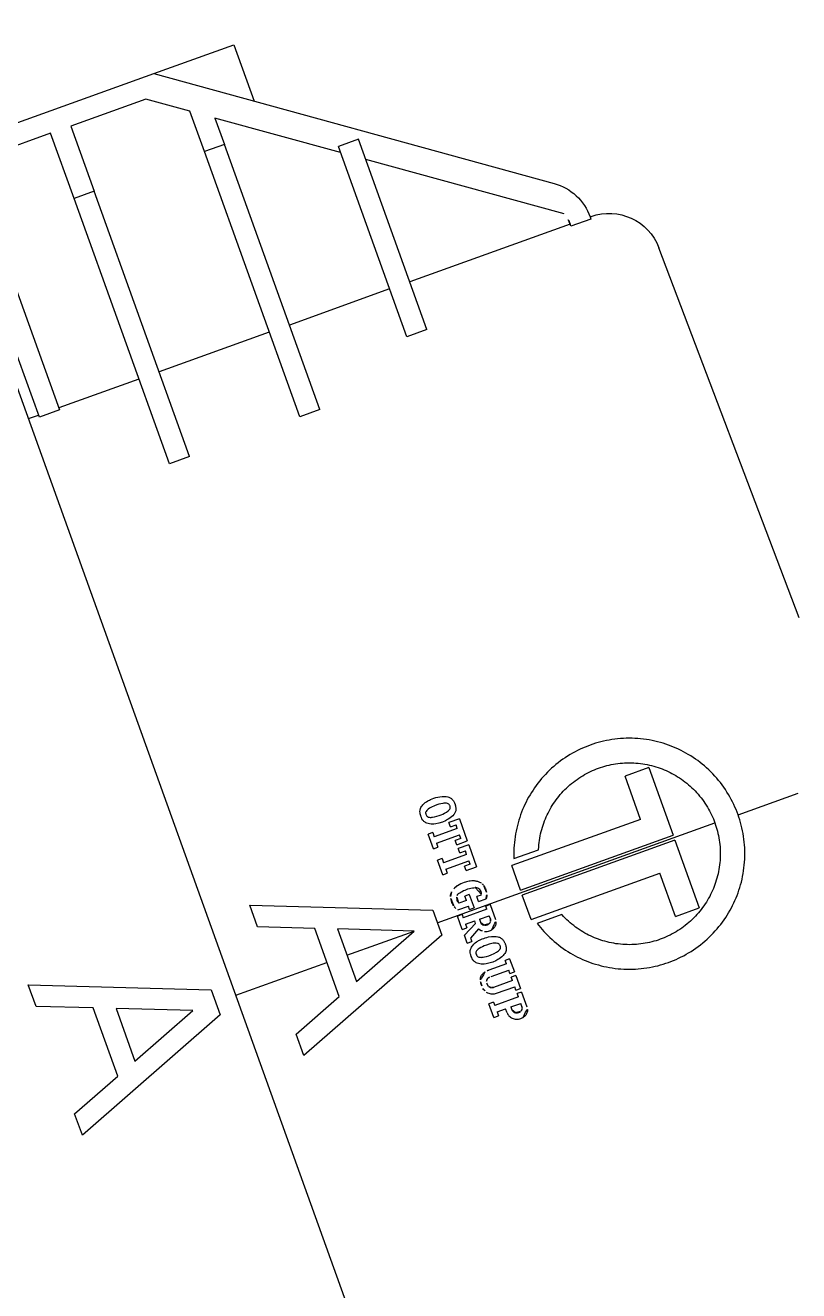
# Model space of a CAD drawing. Header units: millimetres. Extents: x 646993 to 648849, y 9708034 to 9709424.
# Drawn here: x 648237.7908 to 648237.8634, y 9709070.465 to 9709070.5837 of the extents above; entities that cross this region are included whole.
import ezdxf

# ---------------------------------------------------------------- set-up
doc = ezdxf.new("R2010")
doc.units = ezdxf.units.MM
doc.header["$LTSCALE"] = 5
doc.header["$XCLIPFRAME"] = 2
doc.set_wipeout_variables(frame=1)
doc.layers.add('MD_Visible', color=7, linetype='Continuous', lineweight=25)
picture_1 = doc.add_image_def('image1.jpg', size_in_pixel=(1920, 925))
picture_2 = doc.add_image_def('image2.ecw', size_in_pixel=(12715, 11262))

# ---------------------------------------------------------------- blocks, each defined once
blk = doc.blocks.new('RB')
at = {"layer": 'MD_Visible'}
for p, q in [((0.04205235721929057, 0.9992340266257145), (0.004912737967856629, 0.99858575216021)), ((0, 0.9935000000000684), (0, 0.9935865136844484)), ((0, 0.9935000000000684), (0.0002178038130296045, 0.9935000000000684)), ((0.0002178038130296045, 0.9935000000000684), (0.0002178038130296045, 0.9915000000000589)), ((0.05750000000000455, 0.9875857521602427), (0.05750000000000455, 0.9935865136844484)), ((-0.02650000000005548, 0.9595000000000766), (-0.004090319460715364, 0.991375636748586)), ((-0.00109141891755371, 0.9912944238666626), (-0.0121954478643147, 0.9755000000000393)), ((0.0002178038130296045, 0.9915000000000589), (0, 0.9915000000000589)), ((8.696309805600322e-06, 0.9915000000000589), (8.696309805600322e-06, 0.9755000000000393)), ((0.05750000000000455, 0.9575857521602131), (0.05750000000000455, 0.9852795445981712)), ((0.05049877547617143, 0.9812051034834042), (0.05724840947618759, 0.9812051034834042)), ((0.05049877547628512, 0.9812051034834042), (0.05049877547628512, 0.9788299189139877)), ((0.05724785586892267, 0.965981096975014), (0.0572484094760739, 0.9812051034834042)), ((0.05775159052382151, 0.9812051034834042), (0.06450122452372398, 0.9812051034834042)), ((0.05775159052382151, 0.9812051034834042), (0.05775214413097274, 0.965981096975014)), ((0.06450122452372398, 0.9788299189139877), (0.06450122452372398, 0.9812051034834042)), ((0.05481782099718657, 0.9788299189139877), (0.05049877547617143, 0.9788299189139877)), ((0.05481782099707289, 0.9788299189139877), (0.05481782099707289, 0.965981096975014)), ((0.06450122452372398, 0.9788299189139877), (0.06018217900282252, 0.9788299189139877)), ((0.06018217900282252, 0.965981096975014), (0.06018217900282252, 0.9788299189139877)), ((-0.01421271658296064, 0.9755000000000393), (-0.01421271658296064, 0.9735000000000298)), ((0.004780506272027196, 0.9755000000000393), (-0.01421271658296064, 0.9755000000000393)), ((0.004780506272027196, 0.9755000000000393), (0.004780506272027196, 0.9735000000000298)), ((-0.01360151737856086, 0.9735000000000298), (-0.02063186494967795, 0.9635000000000389)), ((0.004780506272027196, 0.9735000000000298), (-0.01421271658296064, 0.9735000000000298)), ((8.696309805600322e-06, 0.9735000000000298), (8.696309805600322e-06, 0.9635000000000389)), ((0.05426230875605143, 0.9664005145043859), (0.05426230875605143, 0.9688499473231502)), ((0.06073769124395767, 0.9688499473231502), (0.06073769124395767, 0.9664005145043859)), ((-0.02650000000005548, 0.967500000000058), (-0.02087572194318454, 0.967500000000058)), ((-0.02650000000005548, 0.9595000000000766), (-0.02650000000005548, 0.967500000000058)), ((0.05724785586892267, 0.965981096975014), (0.05481782099718657, 0.965981096975014)), ((0.06018217900282252, 0.965981096975014), (0.05775214413097274, 0.965981096975014)), ((-0.02063186494967795, 0.9635000000000389), (-0.0180000000000291, 0.9635000000000389)), ((0.008446457824106801, 0.9635000000000389), (-0.0180000000000291, 0.9635000000000389)), ((-0.0180000000000291, 0.9635000000000389), (-0.0180000000000291, 0.9615000000000293)), ((0.008446457824106801, 0.9635000000000389), (0.008446457824106801, 0.9615000000000293)), ((0.04902580687507907, 0.9628383538930905), (0.05122643789854919, 0.9628383538930905)), ((0.04902580687519276, 0.9628383538930905), (0.04902580687519276, 0.9617972438586833)), ((0.04981077199295214, 0.9623528909257573), (0.04945665329194071, 0.9623528909257573)), ((0.04945665329182702, 0.9617972438586833), (0.04945665329182702, 0.9623528909257573)), ((0.04981077199295214, 0.9623528909257573), (0.04981077199295214, 0.9600459626211943)), ((0.05079559148180124, 0.9623528909257573), (0.05044147278078981, 0.9623528909257573)), ((0.05044147278078981, 0.9600459626211943), (0.05044147278078981, 0.9623528909257573)), ((0.05079559148180124, 0.9623528909257573), (0.05079559148180124, 0.9617972438586833)), ((0.05122643789854919, 0.9617972438586833), (0.05122643789854919, 0.9628383538930905)), ((0.0516118229904805, 0.9628383538930905), (0.05381245401383694, 0.9628383538930905)), ((0.0516118229904805, 0.9628383538930905), (0.0516118229904805, 0.9617972438586833)), ((0.05239678810835358, 0.9623528909257573), (0.05204266940722846, 0.9623528909257573)), ((0.05204266940722846, 0.9617972438586833), (0.05204266940722846, 0.9623528909257573)), ((0.05239678810835358, 0.9623528909257573), (0.05239678810835358, 0.9600459626211943)), ((0.05338160759720267, 0.9623528909257573), (0.05302748889596387, 0.9623528909257573)), ((0.05302748889607756, 0.9600459626211943), (0.05302748889607756, 0.9623528909257573)), ((0.05338160759708899, 0.9623528909257573), (0.05338160759708899, 0.9617972438586833)), ((0.05381245401383694, 0.9617972438586833), (0.05381245401383694, 0.9628383538930905)), ((0.05644451308319276, 0.9623528909257573), (0.05644451308319276, 0.9619121877756527)), ((0.05694806110511763, 0.9619121877756527), (0.05694806110511763, 0.9626581145738271)), ((0.05755710555899896, 0.9628383538930905), (0.0590469498732773, 0.9628383538930905)), ((0.05755710555911264, 0.9628383538930905), (0.05755710555911264, 0.9623986523762085)), ((0.05788559749669275, 0.9623986523762085), (0.05755710555911264, 0.9623986523762085)), ((0.05788559749669275, 0.9623986523762085), (0.05788559749669275, 0.9600459626211943)), ((0.05884267441604152, 0.9623986523762085), (0.05852917363517918, 0.9623986523762085)), ((0.05852917363517918, 0.961415737078795), (0.05852917363517918, 0.9623986523762085)), ((0.06297647803864947, 0.9628383538930905), (0.0642933097359446, 0.9628383538930905)), ((0.06297647803864947, 0.9628383538930905), (0.06297647803864947, 0.9623986523762085)), ((0.0633195886221074, 0.9623986523762085), (0.06297647803864947, 0.9623986523762085)), ((0.0633195886221074, 0.9623986523762085), (0.0633195886221074, 0.9606420750772315)), ((0.0642933097359446, 0.9623986523762085), (0.0639555525445985, 0.9623986523762085)), ((0.06395555254448482, 0.9606492400470472), (0.06395555254448482, 0.9623986523762085)), ((0.0642933097359446, 0.9623986523762085), (0.0642933097359446, 0.9628383538930905)), ((0.06465797537919116, 0.9628383538930905), (0.06594685761183428, 0.9628383538930905)), ((0.06465797537919116, 0.9628383538930905), (0.06465797537919116, 0.9623986523762085)), ((0.06499509235527512, 0.9623986523762085), (0.06465797537919116, 0.9623986523762085)), ((0.06499509235527512, 0.9623986523762085), (0.06499509235527512, 0.9604991242912035)), ((0.06594685761183428, 0.9623986523762085), (0.06560697658426307, 0.9623986523762085)), ((0.06560697658414938, 0.960593915547264), (0.06560697658414938, 0.9623986523762085)), ((0.06594685761183428, 0.9623986523762085), (0.06594685761183428, 0.9628383538930905)), ((0.06629490514239933, 0.9628383538930905), (0.06778474945656399, 0.9628383538930905)), ((0.06629490514239933, 0.9628383538930905), (0.06629490514239933, 0.9623986523762085)), ((0.06662339707997944, 0.9623986523762085), (0.06629490514239933, 0.9623986523762085)), ((0.06662339707997944, 0.9623986523762085), (0.06662339707997944, 0.9600459626211943)), ((0.0675804739993282, 0.9623986523762085), (0.06726697321846586, 0.9623986523762085)), ((0.06726697321846586, 0.961415737078795), (0.06726697321846586, 0.9623986523762085)), ((-0.0220379344639241, 0.9615000000000293), (-0.02449999999998909, 0.9579979462093604)), ((-0.0180000000000291, 0.9615000000000293), (-0.0220379344639241, 0.9615000000000293)), ((0.008446457824106801, 0.9615000000000293), (-0.0180000000000291, 0.9615000000000293)), ((8.696309805600322e-06, 0.9615000000000293), (8.696309805600322e-06, 0.9505000000000621)), ((0.04945665329194071, 0.9617972438586833), (0.04902580687507907, 0.9617972438586833)), ((0.05122643789854919, 0.9617972438586833), (0.05079559148180124, 0.9617972438586833)), ((0.05204266940722846, 0.9617972438586833), (0.0516118229904805, 0.9617972438586833)), ((0.05381245401383694, 0.9617972438586833), (0.05338160759720267, 0.9617972438586833)), ((0.05600777750396446, 0.9613097819163556), (0.05736038451345848, 0.9613097819163556)), ((0.05600777750396446, 0.9613097819163556), (0.05600777750396446, 0.9608618284171087)), ((0.05645864652922228, 0.9608618284171087), (0.05600777750396446, 0.9608618284171087)), ((0.05694806110511763, 0.9619121877756527), (0.05644451308330645, 0.9619121877756527)), ((0.05645864652922228, 0.9608618284171087), (0.05645864652922228, 0.9601246249048074)), ((0.05736038451345848, 0.9608618284171087), (0.05702369673929297, 0.9608618284171087)), ((0.05702369673940666, 0.9598087185350721), (0.05702369673940666, 0.9608618284171087)), ((0.05736038451345848, 0.9608618284171087), (0.05736038451345848, 0.9613097819163556)), ((0.05852917363517918, 0.961415737078795), (0.05880831447120727, 0.961415737078795)), ((0.05878938766693409, 0.9609494617277221), (0.05852917363517918, 0.9609494617277221)), ((0.05852917363517918, 0.9600459626211943), (0.05852917363517918, 0.9609494617277221)), ((0.05946066132094074, 0.9595857521602227), (0.05878938766693409, 0.9609494617277221)), ((0.05935346853232204, 0.9610414917133596), (0.05992823752171716, 0.9600459626211943)), ((0.06726697321846586, 0.961415737078795), (0.06754611405460764, 0.961415737078795)), ((0.06765848473060032, 0.9608950202084827), (0.06726697321846586, 0.9608950202084827)), ((0.06726697321846586, 0.9600459626211943), (0.06726697321846586, 0.9608950202084827)), ((0.04939588437855491, 0.9600459626211943), (0.04981077199295214, 0.9600459626211943)), ((0.04939588437855491, 0.9600459626211943), (0.04939588437855491, 0.9595857521602227)), ((0.05044147278078981, 0.9600459626211943), (0.05085636039507335, 0.9600459626211943)), ((0.05085636039507335, 0.9595857521602227), (0.05085636039507335, 0.9600459626211943)), ((0.05198190049384266, 0.9600459626211943), (0.05239678810835358, 0.9600459626211943)), ((0.05198190049395635, 0.9600459626211943), (0.05198190049395635, 0.9595857521602227)), ((0.05302748889596387, 0.9600459626211943), (0.05344237651047479, 0.9600459626211943)), ((0.05344237651047479, 0.9595857521602227), (0.05344237651047479, 0.9600459626211943)), ((0.05755710555911264, 0.9600459626211943), (0.05788559749669275, 0.9600459626211943)), ((0.05755710555911264, 0.9600459626211943), (0.05755710555911264, 0.9595857521602227)), ((0.05852917363517918, 0.9600459626211943), (0.05888214618471466, 0.9600459626211943)), ((0.05888214618471466, 0.9595857521602227), (0.05888214618471466, 0.9600459626211943)), ((0.05992823752171716, 0.9600459626211943), (0.06023780520376931, 0.9600459626211943)), ((0.06023780520365563, 0.9595857521602227), (0.06023780520365563, 0.9600459626211943)), ((0.06629490514239933, 0.9600459626211943), (0.06662339707997944, 0.9600459626211943)), ((0.06629490514239933, 0.9600459626211943), (0.06629490514239933, 0.9595857521602227)), ((0.06726697321846586, 0.9600459626211943), (0.06767137655776878, 0.9600459626211943)), ((0.06767137655788247, 0.9595857521602227), (0.06767137655788247, 0.9600459626211943)), ((-0.02650000000005548, 0.9035000000000366), (-0.02650000000005548, 0.9595000000000766)), ((0.05085636039507335, 0.9595857521602227), (0.04939588437855491, 0.9595857521602227)), ((0.05344237651047479, 0.9595857521602227), (0.05198190049384266, 0.9595857521602227)), ((0.05888214618471466, 0.9595857521602227), (0.05755710555899896, 0.9595857521602227)), ((0.06023780520376931, 0.9595857521602227), (0.05946066132094074, 0.9595857521602227)), ((0.06767137655776878, 0.9595857521602227), (0.06629490514239933, 0.9595857521602227)), ((-0.02449999999998909, 0.9579979462093604), (-0.02449999999998909, 0.9505000000000621)), ((0.04999999999995453, 0.9415857521602504), (0.05624999999997726, 0.9575857521602131)), ((0.05624999999997726, 0.9575857521602131), (0.05874999999991815, 0.9575857521602131)), ((0.05874999999991815, 0.9575857521602131), (0.06499999999994088, 0.9415857521602504)), ((0.05750000000000455, 0.9552889894765997), (0.05488154792328714, 0.9485857521602554)), ((0.05750000000000455, 0.9485857521602554), (0.05750000000000455, 0.9552889894765997)), ((0.06011845207672195, 0.9485857521602554), (0.05750000000000455, 0.9552889894765997)), ((-0.02449999999998909, 0.9505000000000621), (-0.0180000000000291, 0.9505000000000621)), ((0.008446457824106801, 0.9505000000000621), (-0.0180000000000291, 0.9505000000000621)), ((-0.0180000000000291, 0.9505000000000621), (-0.0180000000000291, 0.9485000000000525)), ((0.008446457824106801, 0.9505000000000621), (0.008446457824106801, 0.9485000000000525)), ((-0.0180000000000291, 0.9485000000000525), (-0.02449999999998909, 0.9485000000000525)), ((-0.02449999999998909, 0.9485000000000525), (-0.02449999999998909, 0.9405000000000712)), ((0.008446457824106801, 0.9485000000000525), (-0.0180000000000291, 0.9485000000000525)), ((8.696309805600322e-06, 0.9485000000000525), (8.696309805600322e-06, 0.9405000000000712)), ((0.05488154792328714, 0.9485857521602554), (0.06011845207660826, 0.9485857521602554)), ((0.05410029792324167, 0.9465857521602459), (0.05214717292324167, 0.9415857521602504)), ((0.06089970207665374, 0.9465857521602459), (0.05410029792324167, 0.9465857521602459)), ((0.05750000000000455, 0.9375000000000284), (0.05750000000000455, 0.9465857521602459)), ((0.06285282707665374, 0.9415857521602504), (0.06089970207665374, 0.9465857521602459)), ((0.05214717292324167, 0.9415857521602504), (0.04999999999995453, 0.9415857521602504)), ((0.06499999999994088, 0.9415857521602504), (0.06285282707665374, 0.9415857521602504)), ((-0.02449999999998909, 0.9405000000000712), (0.0002178038130296045, 0.9405000000000712)), ((0.0002178038130296045, 0.9405000000000712), (0.0002178038130296045, 0.9385000000000616)), ((0.0002178038130296045, 0.9385000000000616), (-0.007500000000050022, 0.9385000000000616)), ((0, 0.9375000000000284), (0, 0.9385000000000616)), ((0.1214999999999691, 0.9375000000000284), (-0.006500000000073669, 0.9375000000000284)), ((0.04999999999995453, 0.9195000000000562), (0.05624999999997726, 0.9355000000000757)), ((0.05624999999997726, 0.9355000000000757), (0.05875000000003183, 0.9355000000000757)), ((0.05874999999991815, 0.9355000000000757), (0.06499999999994088, 0.9195000000000562)), ((0.05750000000000455, 0.9332032373164054), (0.05488154792328714, 0.9265000000000612)), ((0.06011845207672195, 0.9265000000000612), (0.05750000000000455, 0.9332032373164054)), ((0.05488154792328714, 0.9265000000000612), (0.06011845207672195, 0.9265000000000612)), ((0.05410029792324167, 0.9245000000000516), (0.05214717292324167, 0.9195000000000562)), ((0.06089970207665374, 0.9245000000000516), (0.05410029792324167, 0.9245000000000516)), ((0.06285282707665374, 0.9195000000000562), (0.06089970207665374, 0.9245000000000516)), ((0.05214717292324167, 0.9195000000000562), (0.04999999999995453, 0.9195000000000562)), ((0.06499999999994088, 0.9195000000000562), (0.06285282707665374, 0.9195000000000562))]:
    blk.add_line(p, q, dxfattribs=at)
at = {"layer": 'MD_Visible', "extrusion": (0, 0, -1)}
for centre, radius, start, end in [((-0.004999999999995453, 0.9935865136844484), 0.005000000000000069, 0, 89.00000000313183), ((0, 0.988500000000073), 0.004999999999997921, 35.10855106109913, 90)]:
    blk.add_arc(centre, radius, start, end, dxfattribs=at)
at = {"layer": 'MD_Visible'}
blk.add_arc((0, 0.988500000000073), 0.002999999999999386, 90, 111.3341391757554, dxfattribs=at)
for points, knots in [([(0.06073769124395767, 0.9664005145043859), (0.06104708236534861, 0.9664973431335113), (0.0613528181751235, 0.966608306803181), (0.06232020300660679, 0.9670095142341495), (0.06295974954093708, 0.9673539848379562), (0.0641420352633304, 0.9681493872892872), (0.06468475147153185, 0.9686003723921033), (0.06564537690485395, 0.9695609978254822), (0.06609636425787357, 0.9701037234993066), (0.06689175751409948, 0.9712860031821435), (0.06723621766070664, 0.9719255342207305), (0.06778984099696572, 0.9732604196714476), (0.06799944449574014, 0.9739568679312072), (0.06827456797759623, 0.9753583698862656), (0.06834002328855604, 0.9760634376839619), (0.06834002328855604, 0.9774280200594205), (0.06827456797759623, 0.97813308785706), (0.06799944449574014, 0.9795345898121752), (0.06778984099696572, 0.9802310380719916), (0.06723621766070664, 0.9815659235226519), (0.06689175751409948, 0.9822054545612957), (0.06609636425787357, 0.9833877342441326), (0.06564537690485395, 0.9839304599179002), (0.06468475147153185, 0.9848910853512791), (0.0641420352633304, 0.9853420704540383), (0.06295974954093708, 0.9861374729054262), (0.06232020300660679, 0.9864819435092329), (0.06098528741688369, 0.9870355784608194), (0.06028882494888421, 0.9872451830238731), (0.05888731922800616, 0.987520302062677), (0.05818226217388656, 0.9875857521602427), (0.05681773782600885, 0.9875857521602427), (0.05611268077188925, 0.987520302062677), (0.05471117505112488, 0.9872451830238731), (0.0540147125831254, 0.9870355784608194), (0.05267979699340231, 0.9864819435092329), (0.05204025045895833, 0.9861374729054262), (0.05085796473656501, 0.9853420704540383), (0.05031524852847724, 0.9848910853512791), (0.04935462309515515, 0.9839304599179002), (0.04890363574202183, 0.9833877342441326), (0.04810824248579593, 0.9822054545612957), (0.04776378233930245, 0.9815659235226519), (0.04721015900304337, 0.9802310380719916), (0.04700055550415527, 0.9795345898121752), (0.04672543202241286, 0.97813308785706), (0.04665997671145306, 0.9774280200594205), (0.04665997671145306, 0.9767457288716912), (0.04665997671145306, 0.9760634376839619), (0.04672543202241286, 0.9753583698862656), (0.04700055550415527, 0.9739568679312072), (0.04721015900304337, 0.9732604196714476), (0.04776378233930245, 0.9719255342207305), (0.04810824248579593, 0.9712860031821435), (0.04890363574202183, 0.9701037234993066), (0.04935462309515515, 0.9695609978254822), (0.05031524852847724, 0.9686003723921033), (0.05085796473656501, 0.9681493872892872), (0.05204025045895833, 0.9673539848379562), (0.05267979699340231, 0.9670095142341495), (0.05364718182488559, 0.966608306803181), (0.05395291763454679, 0.9664973431335113), (0.05426230875605143, 0.9664005145043859)], [-45.95008645395899, -45.95008645395899, -45.95008645395899, -45.95008645395899, -45.03034797644463, -45.03034797644463, -42.98356145462355, -42.98356145462355, -40.93677493280248, -40.93677493280248, -38.88990136961635, -38.88990136961635, -36.84302780643023, -36.84302780643023, -34.7961542432441, -34.7961542432441, -32.74928068005798, -32.74928068005798, -30.70240711687177, -30.70240711687177, -28.65553355368556, -28.65553355368556, -26.60865999049935, -26.60865999049935, -24.56178642731313, -24.56178642731313, -22.51499990549205, -22.51499990549205, -20.46821338367097, -20.46821338367097, -18.42142686184989, -18.42142686184989, -16.37464034002881, -16.37464034002881, -14.32785381820774, -14.32785381820774, -12.28106729638667, -12.28106729638667, -10.23428077456559, -10.23428077456559, -8.187494252744514, -8.187494252744514, -6.140620689558389, -6.140620689558389, -4.093747126372257, -4.093747126372257, -2.046873563186125, -2.046873563186125, 0, 0, 0, 2.046873563186212, 2.046873563186212, 4.093747126372425, 4.093747126372425, 6.140620689558638, 6.140620689558638, 8.18749425274485, 8.18749425274485, 10.23428077456593, 10.23428077456593, 12.28106729638701, 12.28106729638701, 13.20080577390202, 13.20080577390202, 13.20080577390202, 13.20080577390202]), ([(0.05426230875605143, 0.9688499473231502), (0.05425222747066982, 0.968854081187402), (0.05424215427956369, 0.968858234286671), (0.05370656367108495, 0.9690802551876629), (0.05320288371342485, 0.9693514275504924), (0.05227163016331815, 0.9699777861076484), (0.05184407774265765, 0.9703330131897872), (0.05108727821504999, 0.9710898127174517), (0.05073205046994644, 0.9715173679572615), (0.05010569467435744, 0.972448619675987), (0.04983452542683153, 0.9729522949802174), (0.04939883167139669, 0.9740033372587789), (0.04923396047001916, 0.9745515561951663), (0.04901761224323309, 0.9756544446799751), (0.04896618427346766, 0.9762091244907367), (0.04896618427346766, 0.9767457288716912), (0.04896618427346766, 0.9772823332526457), (0.04901761224323309, 0.9778370130634073), (0.04923396047001916, 0.9789399015482161), (0.04939883167139669, 0.9794881204846035), (0.04983452542683153, 0.980539162763165), (0.05010569467435744, 0.9810428380673386), (0.05073205046994644, 0.9819740897861209), (0.05108727821504999, 0.9824016450259307), (0.05184407774265765, 0.9831584445535384), (0.05227163016331815, 0.9835136716356772), (0.05320288371342485, 0.98414003019289), (0.05370656367108495, 0.9844112025557763), (0.05475761494437847, 0.9848468997971906), (0.05530583811025735, 0.9850117712926192), (0.05640872768674399, 0.9852281181837554), (0.05696340427368796, 0.9852795445981712), (0.05803659572632114, 0.9852795445981712), (0.05859127231326511, 0.9852281181837554), (0.05969416188963805, 0.9850117712926192), (0.06024238505551693, 0.9848468997971906), (0.06129343632881046, 0.9844112025557763), (0.06179711628647055, 0.98414003019289), (0.06272836983669094, 0.9835136716356772), (0.06315592225723776, 0.9831584445535384), (0.0639127217849591, 0.9824016450259307), (0.06426794953006265, 0.9819740897861209), (0.06489430532565166, 0.9810428380673386), (0.06516547457306388, 0.980539162763165), (0.0656011683286124, 0.9794881204846035), (0.06576603952998994, 0.9789399015482161), (0.065982387756776, 0.9778370130634073), (0.06603381572654143, 0.9772823332526457), (0.06603381572654143, 0.9762091244907367), (0.065982387756776, 0.9756544446799751), (0.06576603952998994, 0.9745515561951663), (0.0656011683286124, 0.9740033372587789), (0.06516547457306388, 0.9729522949802174), (0.06489430532565166, 0.972448619675987), (0.06426794953006265, 0.9715173679572615), (0.0639127217849591, 0.9710898127174517), (0.06315592225723776, 0.9703330131897872), (0.06272836983669094, 0.9699777861076484), (0.06179711628647055, 0.9693514275504924), (0.06129343632881046, 0.9690802551876629), (0.06075784572033172, 0.968858234286671), (0.06074777252922559, 0.968854081187402), (0.06073769124395767, 0.9688499473231502)], [-9.689657894809809, -9.689657894809809, -9.689657894809809, -9.689657894809809, -9.658826929615905, -9.658826929615905, -8.049039750582338, -8.049039750582338, -6.439252571548778, -6.439252571548778, -4.829439428661587, -4.829439428661587, -3.219626285774389, -3.219626285774389, -1.609813142887191, -1.609813142887191, 0, 0, 0, 1.609813142887194, 1.609813142887194, 3.219626285774387, 3.219626285774387, 4.829439428661581, 4.829439428661581, 6.439252571548774, 6.439252571548774, 8.049039750582338, 8.049039750582338, 9.658826929615902, 9.658826929615902, 11.26861410864947, 11.26861410864947, 12.87840128768303, 12.87840128768303, 14.48818846671659, 14.48818846671659, 16.09797564575016, 16.09797564575016, 17.70776282478372, 17.70776282478372, 19.31755000381728, 19.31755000381728, 20.92736314670448, 20.92736314670448, 22.53717628959167, 22.53717628959167, 24.14698943247886, 24.14698943247886, 25.75680257536606, 25.75680257536606, 27.36661571825325, 27.36661571825325, 28.97642886114044, 28.97642886114044, 30.58624200402764, 30.58624200402764, 32.19605514691483, 32.19605514691483, 33.80584232594839, 33.80584232594839, 35.41562950498196, 35.41562950498196, 35.44646047017645, 35.44646047017645, 35.44646047017645, 35.44646047017645]), ([(0.04743455498805815, 0.9629091050161662), (0.04739906196175525, 0.9629045701009034), (0.04735626138085536, 0.9628988070768116), (0.04723435156711275, 0.9628763465049417), (0.04713812333079659, 0.9628562184917371), (0.04699976707399856, 0.9627909374260355), (0.04696431681600188, 0.9627717987385438), (0.04685182869479831, 0.9626894824350813), (0.04678217681714614, 0.9626146889438871), (0.04662302687472675, 0.9623636471800694), (0.04651699295141043, 0.9621268814746315), (0.04633835419519983, 0.9612953434260874), (0.04641738272243856, 0.9607424396199065), (0.04646815156149842, 0.96042540905907), (0.04651905690104741, 0.9602473838859567), (0.04669160527691929, 0.9599481160703078), (0.04678468759504995, 0.9598249386411624), (0.04695974054686758, 0.9596679342299979), (0.04703644252288086, 0.9596193003451106), (0.04726275258553869, 0.9595414857305116), (0.04745474486253443, 0.9595259104230252), (0.04755878159141957, 0.9595209756949714), (0.04759968187943286, 0.9595216056031006), (0.0476689988470298, 0.9595231320850246), (0.04774568418406488, 0.9595282690914075), (0.04794350430177019, 0.9595571947961332), (0.04802985323738085, 0.9595852798111366), (0.04814005016498868, 0.9596292867257432), (0.04821772830598547, 0.9596748927898773), (0.04839590713243069, 0.9598505229484715), (0.048504242033232, 0.9599819384426098), (0.04864454647611183, 0.9602789971745835), (0.04872159723811365, 0.9604611837420123), (0.04880350931864541, 0.9614311480874278), (0.04872345517355825, 0.9617820775303301), (0.04863528213672907, 0.9621216495715146), (0.04855695755225042, 0.9623220601091305), (0.0484694413254374, 0.9624721798147959), (0.04842205839497637, 0.9625534574457504), (0.04836565698599316, 0.9626307733483657), (0.04824214433665475, 0.9627444071805087), (0.04817770217402995, 0.9627906724242905), (0.04802514943401093, 0.9628488660283381), (0.04797132628254985, 0.9628652267963105), (0.04782762765819371, 0.9628967444633361), (0.04764810033782396, 0.9629224749125171), (0.04758589901962296, 0.9629232573988418), (0.04757976801965924, 0.9629232552755127), (0.04756445736461501, 0.9629232375195045), (0.04755737097525525, 0.9629247025746679), (0.04744360756058086, 0.9629102668488088), (0.04743914184655296, 0.9629097000302238), (0.04743455498805815, 0.9629091050161662)], [-3.235587389467109, -3.235587389467109, -3.235587389467109, -3.235587389467109, -3.20209721744838, -3.20209721744838, -3.152561876575418, -3.152561876575418, -3.13713429032529, -3.13713429032529, -3.109341304375254, -3.109341304375254, -3.068718569577352, -3.068718569577352, -2.999761236212966, -2.999761236212966, -2.874015944049625, -2.874015944049625, -2.792673183483263, -2.792673183483263, -2.735398468008429, -2.735398468008429, -2.655366126315376, -2.655366126315376, -2.598050625051278, -2.598050625051278, -2.432142975873695, -2.432142975873695, -2.204420513109521, -2.204420513109521, -1.684624908058711, -1.684624908058711, -1.196233177873248, -1.196233177873248, -0.9025610447720978, -0.9025610447720978, -0.5229414155492991, -0.5229414155492991, 0, 0, 0, 0.2831303138904495, 0.2831303138904495, 0.505207693219186, 0.505207693219186, 0.6000605794949618, 0.6000605794949618, 0.7177741253542198, 0.7177741253542198, 0.723403706340664, 0.723403706340664, 0.8325101258926018, 0.8325101258926018, 0.8368391884892978, 0.8368391884892978, 0.8368391884892978, 0.8368391884892978]), ([(0.04751865517368969, 0.9600276105425394), (0.04751072458100225, 0.9600281070324002), (0.04750284522037873, 0.9600287877059657), (0.04747880530396742, 0.9600317347114071), (0.04744094195746129, 0.9600383862960769), (0.04736115682840136, 0.9600782756367892), (0.04732976739148853, 0.9601023589067097), (0.04724951187461102, 0.960187186197885), (0.04721592005535058, 0.96025906790166), (0.04716397675713324, 0.9603812345620497), (0.04709431421315458, 0.9605691348509993), (0.04706905521823046, 0.9613627263692308), (0.04707842942252682, 0.9616352275295128), (0.04715753656228117, 0.9620050374935829), (0.04719740806831396, 0.9621159546803426), (0.04727214989316053, 0.9622621256193327), (0.04730258724077885, 0.9622989268258664), (0.04736832506489463, 0.9623614711968287), (0.04740548975246384, 0.9623806714755858), (0.04749284058732428, 0.9624148616785249), (0.04753688460584726, 0.9624162225781276), (0.04757405674240545, 0.9624173417565487), (0.04762250109683919, 0.9624183094175294), (0.04768847113825814, 0.9624065646143833), (0.04772414057970309, 0.962395780168066), (0.04779636757507433, 0.9623583546112116), (0.04782796070776385, 0.9623321175779722), (0.04787646544082236, 0.9622769507035684), (0.04791880245443281, 0.9622200435836419), (0.0480677404615335, 0.9618455772605614), (0.04808116704816712, 0.9615397251085085), (0.04809226601003047, 0.9611057456766332), (0.048076837958547, 0.9607526129300084), (0.04801854889262813, 0.9604617379752938), (0.04798871442585551, 0.960337289104956), (0.04793053717173734, 0.9602315518441458), (0.04789249230748283, 0.9601624052369004), (0.04785714891909265, 0.9601263779145199), (0.04782248499157049, 0.9600963954753468), (0.04781084182889117, 0.9600876739548028), (0.04777762969490595, 0.9600657424659573), (0.04773544762383608, 0.9600419724270921), (0.0476371918177847, 0.9600235370125745), (0.04756904836631293, 0.9600258313228949), (0.047538455846734, 0.9600265687961667), (0.04752851618354725, 0.9600269521958751), (0.04751865517368969, 0.9600276105425394)], [-6.407017230131518, -6.407017230131518, -6.407017230131518, -6.407017230131518, -6.338820845649119, -6.338820845649119, -6.182024699249416, -6.182024699249416, -6.047256932199654, -6.047256932199654, -5.769693134514482, -5.769693134514482, -5.283277878491358, -5.283277878491358, -5.005453034684886, -5.005453034684886, -4.842937124117358, -4.842937124117358, -4.706452758270263, -4.706452758270263, -4.515115194609674, -4.515115194609674, -4.167018480696759, -4.167018480696759, -3.719316597121346, -3.719316597121346, -3.363023799712267, -3.363023799712267, -2.951884897332754, -2.951884897332754, -2.610490785029359, -2.610490785029359, -1.761276773361849, -1.761276773361849, -0.3632314309224641, -0.3632314309224641, 0, 0, 0, 0.2375342512914536, 0.2375342512914536, 0.3558907501326729, 0.3558907501326729, 0.575344349726512, 0.575344349726512, 0.779691275204411, 0.779691275204411, 0.864508595504712, 0.864508595504712, 0.864508595504712, 0.864508595504712]), ([(0.05541426176921505, 0.9627483753610875), (0.05537242335390147, 0.9627141224086415), (0.05533281406053447, 0.9626781573396386), (0.05522428690505876, 0.962569612098406), (0.05515727165141016, 0.962488922385802), (0.05503914617167993, 0.9623132116920772), (0.0549880285892641, 0.9622181955826647), (0.0549059331024182, 0.9620199957633133), (0.05487488979929367, 0.9619166539364699), (0.05484889293074957, 0.9617839794158556), (0.05484406494895211, 0.961755169018403), (0.05484003797255355, 0.9617263999669774)], [8.32927115235626, 8.32927115235626, 8.32927115235626, 8.32927115235626, 8.486841730288639, 8.486841730288639, 8.789917707796176, 8.789917707796176, 9.092993685303714, 9.092993685303714, 9.39606966281125, 9.39606966281125, 9.4799824171863, 9.4799824171863, 9.4799824171863, 9.4799824171863]), ([(0.05563453767331339, 0.9628582369788603), (0.05560706395885973, 0.9628515355530283), (0.0555798845357458, 0.9628426660896423), (0.05550291040833599, 0.9628107780107769), (0.05545539977447334, 0.9627820548904822), (0.05541426176921505, 0.9627483753610875)], [2.640602908522692, 2.640602908522692, 2.640602908522692, 2.640602908522692, 2.721123599690927, 2.721123599690927, 2.876086538814403, 2.876086538814403, 2.876086538814403, 2.876086538814403]), ([(0.05559801919764595, 0.9604037928042146), (0.0555752852939122, 0.9604839126703553), (0.05555596945669095, 0.9605647250452023), (0.05550214398635944, 0.9608393947097795), (0.05548412226971777, 0.9610341310234674), (0.05548412226971777, 0.9612224406206167), (0.05548412226971777, 0.961410750217766), (0.05550214398635944, 0.9616054865314538), (0.05555596945669095, 0.9618801561960311), (0.0555752852939122, 0.9619609685709349), (0.05559801919764595, 0.9620410884370187)], [-0.8011427316191161, -0.8011427316191161, -0.8011427316191161, -0.8011427316191161, -0.5649287915015755, -0.5649287915015755, 0, 0, 0, 0.5649287915015981, 0.5649287915015981, 0.8011427316484745, 0.8011427316484745, 0.8011427316484745, 0.8011427316484745]), ([(0.05559801919764595, 0.9620410884370187), (0.05560390207722321, 0.9620618211508543), (0.05561101741261609, 0.9620823033882573), (0.05564776526250625, 0.9621710247024851), (0.05569069845705599, 0.9622337582751186), (0.05578976616084219, 0.9623328411679779), (0.05585251207537567, 0.9623757888746525), (0.0559899924542151, 0.962432740661967), (0.05606472712668165, 0.9624467447166865), (0.05620484586540897, 0.9624467447166865), (0.05627957185129162, 0.9624327462572353), (0.05638207973390763, 0.9623902884542588), (0.05641448646690606, 0.9623729288005336), (0.05644451308319276, 0.9623528909257573)], [0.1490436904917756, 0.1490436904917756, 0.1490436904917756, 0.1490436904917756, 0.2101783408324939, 0.2101783408324939, 0.4203566816649878, 0.4203566816649878, 0.6306160359221065, 0.6306160359221065, 0.8408753901792251, 0.8408753901792251, 1.051088747165258, 1.051088747165258, 1.154370758441645, 1.154370758441645, 1.154370758441645, 1.154370758441645]), ([(0.05636368525938451, 0.9629081391804846), (0.05628957254270972, 0.9629157687697045), (0.05621595641628119, 0.96291943410219), (0.05600872626655473, 0.96291943410219), (0.05586918793039786, 0.9629065158337937), (0.05569839514907926, 0.9628730388809856), (0.05566641588995935, 0.9628660127569049), (0.05563453767331339, 0.9628582369788603)], [9.496422182581032, 9.496422182581032, 9.496422182581032, 9.496422182581032, 9.7133378532397, 9.7133378532397, 10.11828268958927, 10.11828268958927, 10.21170933945959, 10.21170933945959, 10.21170933945959, 10.21170933945959]), ([(0.05694806110511763, 0.9626581145738271), (0.05686514383910435, 0.9627288064864103), (0.05676777534711164, 0.9627891396923189), (0.05656699565497547, 0.9628723013659339), (0.05646443767545861, 0.9628977671474956), (0.05636368525938451, 0.9629081391804846)], [4.113185269180613, 4.113185269180613, 4.113185269180613, 4.113185269180613, 4.432243372430575, 4.432243372430575, 4.727179887196127, 4.727179887196127, 4.727179887196127, 4.727179887196127]), ([(0.05884267441604152, 0.9623986523762085), (0.05890174932824266, 0.9623986523762085), (0.05896476019097463, 0.962386845442353), (0.05904170708640777, 0.9623549702534149), (0.05906018646146549, 0.9623458490570727), (0.05907789440811939, 0.9623356253692066)], [0.7089038571539659, 0.7089038571539659, 0.7089038571539659, 0.7089038571539659, 0.88617610030037, 0.88617610030037, 0.9442601030814842, 0.9442601030814842, 0.9442601030814842, 0.9442601030814842]), ([(0.05984921225751805, 0.9621763374942987), (0.05983888039327212, 0.9622297791196104), (0.05982298373442063, 0.9622829530769934), (0.05976018745707279, 0.962434565942516), (0.05969731821130608, 0.9625264312954585), (0.05955224582589835, 0.9626715346688286), (0.05946035630609003, 0.9627344332881478), (0.05925901734838135, 0.9628178429717593), (0.05914956735273336, 0.9628383538930905), (0.0590469498732773, 0.9628383538930905)], [2.614795382144739, 2.614795382144739, 2.614795382144739, 2.614795382144739, 2.770652669438057, 2.770652669438057, 3.078453148588926, 3.078453148588926, 3.386415144143626, 3.386415144143626, 3.694377139698327, 3.694377139698327, 3.694377139698327, 3.694377139698327]), ([(0.05907789440811939, 0.9623356253692066), (0.05910506751024514, 0.9623199369714541), (0.059129770348477, 0.9623007051521029), (0.05918199922746226, 0.9622484687740496), (0.05920906937978998, 0.9622089141227264), (0.05923350382295212, 0.9621499213485833), (0.05923885339507251, 0.9621337839837167), (0.05924299398839139, 0.9621174621567832)], [0.7061444211552841, 0.7061444211552841, 0.7061444211552841, 0.7061444211552841, 0.7952752541090254, 0.7952752541090254, 0.927793600227524, 0.927793600227524, 0.9756746960147962, 0.9756746960147962, 0.9756746960147962, 0.9756746960147962]), ([(0.05924299398839139, 0.9621174621567832), (0.05925711214445073, 0.9620618097227123), (0.05926382960740284, 0.9620050164585621), (0.05926382960740284, 0.9618653885925994), (0.05924680052055464, 0.9617745042989156), (0.05920403849370359, 0.9616712645314749), (0.05919497237005089, 0.961651995974961), (0.05918505298541277, 0.9616332471614157)], [1.88190913265695, 1.88190913265695, 1.88190913265695, 1.88190913265695, 2.045169152198461, 2.045169152198461, 2.300792730501215, 2.300792730501215, 2.360875964168299, 2.360875964168299, 2.360875964168299, 2.360875964168299]), ([(0.059780815664908, 0.9614863861689003), (0.05984147388005567, 0.9616345457596083), (0.05987126848424396, 0.9617952744528395), (0.05987126848424396, 0.9620212516615254), (0.05986416709595233, 0.9620989835094349), (0.05984921225751805, 0.9621763374942987)], [3.20412457280067, 3.20412457280067, 3.20412457280067, 3.20412457280067, 3.656460449658285, 3.656460449658285, 3.882056198886773, 3.882056198886773, 3.882056198886773, 3.882056198886773]), ([(0.06139361604141413, 0.9629091050161662), (0.061297810973997, 0.9628967888315572), (0.06119876011177894, 0.962881220380865), (0.06099427413028025, 0.9628140789855308), (0.06092067407598734, 0.9627718913191359), (0.0607948049114384, 0.9626740020524664), (0.06072668174817863, 0.9625960470112602), (0.06056112754640708, 0.9623223577268334), (0.06043810240089442, 0.9620359559625911), (0.06031827044330385, 0.9612483097620554), (0.06036547182077356, 0.9607848483188661), (0.06043972170937195, 0.9603791205593382), (0.06049619172517851, 0.9601957307646387), (0.06068857288369145, 0.9598988919197211), (0.06077480876967911, 0.9597906513347141), (0.06090815483605638, 0.9596810352169598), (0.06094569785409476, 0.9596542761787248), (0.06103527169511835, 0.9596060753342783), (0.06111870711401934, 0.9595625602871962), (0.06137315315856995, 0.9595298186974048), (0.06142820378033775, 0.9595254324403584), (0.06151653499023269, 0.9595208214059596), (0.06155521241635142, 0.9595215809085573), (0.06163339530212397, 0.9595230939570172), (0.06171190827308237, 0.9595295508594006), (0.06190337402722434, 0.9595569389855143), (0.06198646282643949, 0.9595845661580427), (0.06209872888723567, 0.959628520581731), (0.06217638971122597, 0.9596758644580916), (0.06235542278261619, 0.9598495971598311), (0.0624642135949216, 0.9599864799711497), (0.06260424502022488, 0.960278658333408), (0.06267950292738078, 0.9604608655673985), (0.06276373760169918, 0.9614274396669487), (0.06268206120000741, 0.9617829994320743), (0.06259296991004248, 0.9621281537050379), (0.06251274102396565, 0.9623276691110902), (0.06242852944103561, 0.9624721333919695), (0.06239075299936303, 0.9625369385681495), (0.06234716224014392, 0.9625993678739917), (0.0622385538757726, 0.9627157328065152), (0.06217896292787373, 0.9627581106475134), (0.06202001887731967, 0.9628466029220988), (0.0618743207502348, 0.9628814235266816), (0.06171221728811815, 0.9629062143445992), (0.06165024537745012, 0.96291409754852), (0.06157271015774768, 0.9629224398492227), (0.06156517731346867, 0.9629232553712939), (0.06151669014343497, 0.9629232551185112), (0.06149593222392014, 0.9629219019839468), (0.06141208236749662, 0.96291146700068), (0.06140286358299818, 0.9629103070318763), (0.06139361604141413, 0.9629091050161662)], [-4.492013917958784, -4.492013917958784, -4.492013917958784, -4.492013917958784, -4.287357649302596, -4.287357649302596, -4.092101314460937, -4.092101314460937, -3.82036155462416, -3.82036155462416, -3.387058247800502, -3.387058247800502, -2.900427491669181, -2.900427491669181, -2.445751582104885, -2.445751582104885, -2.213837412588347, -2.213837412588347, -2.136878383786257, -2.136878383786257, -2.05999802076949, -2.05999802076949, -2.039878806822261, -2.039878806822261, -2.015161050979385, -2.015161050979385, -1.934969139623248, -1.934969139623248, -1.799768994269303, -1.799768994269303, -1.457060071647129, -1.457060071647129, -1.088227452880594, -1.088227452880594, -0.8379055492512046, -0.8379055492512046, -0.5021134133712397, -0.5021134133712397, 0, 0, 0, 0.2252428632150174, 0.2252428632150174, 0.47730054276935, 0.47730054276935, 1.067059014140954, 1.067059014140954, 1.295350035436774, 1.295350035436774, 1.467464744549215, 1.467464744549215, 1.627966094583094, 1.627966094583094, 1.64772398462084, 1.64772398462084, 1.64772398462084, 1.64772398462084]), ([(0.06147771622704568, 0.9600276105425394), (0.06147700221822561, 0.9600276562202623), (0.06147635166405507, 0.9600276990320538), (0.06145248245206858, 0.9600292992253401), (0.06142100410920648, 0.9600327404994857), (0.0613496184558926, 0.9600618193897787), (0.06131591823384497, 0.9600809432307358), (0.0612612521073288, 0.9601295709909152), (0.06122027335891289, 0.9601714135588679), (0.06111252973198589, 0.9603871111138176), (0.06107398016308707, 0.960556629788897), (0.06103526302081264, 0.9610113903935655), (0.06101575941647752, 0.9614138162250754), (0.06109546251207121, 0.961947992816107), (0.06114318190645918, 0.9620778419369742), (0.06121426512538619, 0.9622364465365933), (0.06124675256467071, 0.962278843736641), (0.06129516238263477, 0.9623343306664935), (0.06132926804184535, 0.9623614128708198), (0.06139432759334795, 0.9623936108360738), (0.06143454396783454, 0.9624097340649485), (0.0615035917876412, 0.9624168980987804), (0.0615208239439653, 0.962417002350918), (0.06157663657643297, 0.9624169931344966), (0.06161131886165094, 0.9624166921855419), (0.06166039250240374, 0.9624013920754066), (0.06168379037114846, 0.9623940971210061), (0.06170562670627078, 0.9623849013460983), (0.0617533649166262, 0.9623579780830198), (0.06177725545262547, 0.9623394853361731), (0.0618187455216912, 0.9622976417826692), (0.06183390267995037, 0.9622774741879141), (0.0619037533519986, 0.9621740639709344), (0.06195428832461403, 0.9620391858487949), (0.06206399766415416, 0.9615584825669714), (0.06204904022069968, 0.9611078591057947), (0.06201329223131324, 0.9605848588394963), (0.06197446916166882, 0.9604428186212601), (0.06192585967301056, 0.960299862981941), (0.06189353514503182, 0.9602300770997374), (0.06183059039585714, 0.9601414982693939), (0.06179815637869979, 0.9601044564282972), (0.06172373707636325, 0.9600584757569948), (0.06168585232114765, 0.9600396965798552), (0.06158255369314247, 0.9600218401460836), (0.06149979822066598, 0.9600261914521013), (0.06147771622704568, 0.9600276105425394)], [-3.906785228131406, -3.906785228131406, -3.906785228131406, -3.906785228131406, -3.890292892056579, -3.890292892056579, -3.232953695463833, -3.232953695463833, -2.733305943184696, -2.733305943184696, -2.381639301592132, -2.381639301592132, -1.848392863616504, -1.848392863616504, -1.431495367397371, -1.431495367397371, -1.180130601685719, -1.180130601685719, -0.9128617014928981, -0.9128617014928981, -0.5077603008969243, -0.5077603008969243, -0.2509314704549522, -0.2509314704549522, -0.1545734025270785, -0.1545734025270785, 0, 0, 0, 0.07369920263001006, 0.07369920263001006, 0.1664590477990409, 0.1664590477990409, 0.2531100277431069, 0.2531100277431069, 0.6977207920687878, 0.6977207920687878, 1.709174111891341, 1.709174111891341, 3.06746614225384, 3.06746614225384, 4.351995410592971, 4.351995410592971, 5.117373843624425, 5.117373843624425, 5.527928911977875, 5.527928911977875, 6.038001370761453, 6.038001370761453, 6.038001370761453, 6.038001370761453]), ([(0.0675804739993282, 0.9623986523762085), (0.06763962530840217, 0.9623986523762085), (0.06770276190741242, 0.9623868217389884), (0.06777974437602552, 0.96235485206401), (0.06779809341719556, 0.9623457870655159), (0.06781569399151977, 0.9623356253692066)], [0.7141016103539657, 0.7141016103539657, 0.7141016103539657, 0.7141016103539657, 0.8942979919863178, 0.8942979919863178, 0.9527016147104492, 0.9527016147104492, 0.9527016147104492, 0.9527016147104492]), ([(0.06858701184080473, 0.9621763374942987), (0.06857671409068189, 0.96222960266428), (0.06856089540826815, 0.9622825611637893), (0.06849849270497543, 0.9624335826788126), (0.0684361018134041, 0.9625249689619579), (0.0682915463869449, 0.9626705078502766), (0.06819923634520819, 0.9627338678506874), (0.06799723337451269, 0.9628177874119785), (0.0678875403478969, 0.9628383538930905), (0.06778474945656399, 0.9628383538930905)], [2.63432389227033, 2.63432389227033, 2.63432389227033, 2.63432389227033, 2.789866898293102, 2.789866898293102, 3.097446888454763, 3.097446888454763, 3.410785139930231, 3.410785139930231, 3.724123391405698, 3.724123391405698, 3.724123391405698, 3.724123391405698]), ([(0.06781569399151977, 0.9623356253692066), (0.06784314087360599, 0.9623197789044582), (0.06786811299048168, 0.9623002909488889), (0.0679201979374966, 0.9622478763287461), (0.06794707543076584, 0.9622085132337759), (0.0679713585745958, 0.962149752583656), (0.06797667348610048, 0.9621337031441897), (0.06798079357179176, 0.9621174621567832)], [0.7125502560068971, 0.7125502560068971, 0.7125502560068971, 0.7125502560068971, 0.8036275207427928, 0.8036275207427928, 0.9360465255371464, 0.9360465255371464, 0.9837658587601154, 0.9837658587601154, 0.9837658587601154, 0.9837658587601154]), ([(0.06798079357179176, 0.9621174621567832), (0.06799489825027649, 0.9620618628497652), (0.06800162919068953, 0.9620050690267306), (0.06800162919068953, 0.9618654456765796), (0.06798461526477695, 0.9617747229578697), (0.06794198265367868, 0.9616715709190373), (0.06793284813807077, 0.9616521399730971), (0.06792285256881314, 0.9616332471614157)], [1.896593167259605, 1.896593167259605, 1.896593167259605, 1.896593167259605, 2.060010891275559, 2.060010891275559, 2.315463217539525, 2.315463217539525, 2.376238517096912, 2.376238517096912, 2.376238517096912, 2.376238517096912]), ([(0.06851861524819469, 0.9614863861689003), (0.06857917157424254, 0.9616342968922424), (0.06860906806764433, 0.9617950670982225), (0.06860906806764433, 0.9620212984171133), (0.06860195662568458, 0.9620990355116135), (0.06858701184080473, 0.9621763374942987)], [3.230410852084477, 3.230410852084477, 3.230410852084477, 3.230410852084477, 3.683368792883337, 3.683368792883337, 3.909104808796734, 3.909104808796734, 3.909104808796734, 3.909104808796734]), ([(0.05484003797255355, 0.9617263999669774), (0.05481714625420864, 0.9615628596435215), (0.05480622480934016, 0.9613999219338041), (0.05480622480934016, 0.9612409168767897), (0.05480622480934016, 0.9610209992553962), (0.05482727304695345, 0.9607935806985495), (0.05487468748572155, 0.9605516397281519), (0.05487788656796511, 0.9605358899312648), (0.05488119712219941, 0.9605201486174622)], [-0.4770151708537526, -0.4770151708537526, -0.4770151708537526, -0.4770151708537526, 0, 0, 0, 0.6597528642305278, 0.6597528642305278, 0.7057094138538693, 0.7057094138538693, 0.7057094138538693, 0.7057094138538693]), ([(0.05918505298541277, 0.9616332471614157), (0.0591655914626017, 0.9615964625746471), (0.05914051658635344, 0.9615630838054869), (0.05907641280555254, 0.9614989714418982), (0.05903040634393619, 0.9614674819608524), (0.05892960402763947, 0.9614257250190406), (0.05887480807689371, 0.9614154575498617), (0.05881842534233783, 0.9614154575498617), (0.05881338262065583, 0.9614155496309138), (0.05880831447120727, 0.961415737078795)], [1.423344215426593, 1.423344215426593, 1.423344215426593, 1.423344215426593, 1.541225710081298, 1.541225710081298, 1.695384332996794, 1.695384332996794, 1.84954295591229, 1.84954295591229, 1.864576587928596, 1.864576587928596, 1.864576587928596, 1.864576587928596]), ([(0.05935346853232204, 0.9610414917133596), (0.05944408457844474, 0.9610860480097188), (0.05952633707715904, 0.9611460840236248), (0.05966898219662653, 0.9612887577275444), (0.05973501379958179, 0.9613829238661253), (0.059780815664908, 0.9614863861689003)], [1.75605269194151, 1.75605269194151, 1.75605269194151, 1.75605269194151, 2.041764126893956, 2.041764126893956, 2.361502669821245, 2.361502669821245, 2.361502669821245, 2.361502669821245]), ([(0.06792285256881314, 0.9616332471614157), (0.06790355359510158, 0.961596769811905), (0.06787877005842802, 0.9615637081800799), (0.06781490357730036, 0.9614994414734781), (0.06776869095142501, 0.9614677344366385), (0.06766757405409862, 0.9614257444009979), (0.06761267063689047, 0.9614154575498617), (0.06755622552805107, 0.9614154575498617), (0.06755118281239447, 0.9614155496084038), (0.06754611405460764, 0.961415737078795)], [1.433005887712911, 1.433005887712911, 1.433005887712911, 1.433005887712911, 1.55034862492256, 1.55034862492256, 1.707031473432786, 1.707031473432786, 1.863714321943013, 1.863714321943013, 1.878973574674919, 1.878973574674919, 1.878973574674919, 1.878973574674919]), ([(0.06765848473060032, 0.9608950202084827), (0.06777206987089812, 0.9608975664131378), (0.06789180585440135, 0.9609216536297538), (0.06812029376101236, 0.9610165785279889), (0.06822787844896538, 0.9610904242427694), (0.06839638172061768, 0.9612600558551492), (0.06846911735408412, 0.9613665889488345), (0.06851782861019728, 0.9614844692423787), (0.06851822270868979, 0.9614854273789035), (0.06851861524819469, 0.9614863861689003)], [1.467108101996824, 1.467108101996824, 1.467108101996824, 1.467108101996824, 1.810638429580557, 1.810638429580557, 2.17576666335136, 2.17576666335136, 2.534320297666402, 2.534320297666402, 2.53725647402249, 2.53725647402249, 2.53725647402249, 2.53725647402249]), ([(0.05488119712219941, 0.9605201486174622), (0.05489992933235044, 0.9604310790633974), (0.05492717888250809, 0.9603426745457853), (0.05502768058136098, 0.9601000661196792), (0.05512124891583881, 0.9599540695325288), (0.05523052975877363, 0.9598326938067601)], [0.2989946455868938, 0.2989946455868938, 0.2989946455868938, 0.2989946455868938, 0.5590330306800634, 0.5590330306800634, 1.040978119040301, 1.040978119040301, 1.040978119040301, 1.040978119040301]), ([(0.05523052975877363, 0.9598326938067601), (0.05524097105535475, 0.9598210968982528), (0.05525163879735828, 0.9598098636983252), (0.05534136739936457, 0.9597201140296363), (0.05544126696349849, 0.9596517314081723), (0.05562632307930926, 0.959575065975713), (0.05570645171269462, 0.9595544219992291), (0.05578559570869857, 0.9595449905188218)], [0.6232137420244774, 0.6232137420244774, 0.6232137420244774, 0.6232137420244774, 0.6692628456228324, 0.6692628456228324, 1.00408645834722, 1.00408645834722, 1.235400505895619, 1.235400505895619, 1.235400505895619, 1.235400505895619]), ([(0.05572742541210118, 0.960199692385487), (0.05572006140721442, 0.9602061139728733), (0.05571298789448065, 0.9602127306093564), (0.05566854110190889, 0.9602571848376726), (0.05563587209576326, 0.9603049208282357), (0.05560790977608576, 0.960372431524462), (0.0556024955982366, 0.9603880168682792), (0.05559801919764595, 0.9604037928042146)], [2.210789535624169, 2.210789535624169, 2.210789535624169, 2.210789535624169, 2.239490745139749, 2.239490745139749, 2.399422206062601, 2.399422206062601, 2.445940767754277, 2.445940767754277, 2.445940767754277, 2.445940767754277]), ([(0.05645864652922228, 0.9601246249048074), (0.05643653052050013, 0.9601121803320609), (0.05641356301373435, 0.9601010042659084), (0.05631152138289508, 0.9600587379436831), (0.05622618604434138, 0.960042751509576), (0.05606617564603766, 0.960042751509576), (0.05598083295149081, 0.9600587436397916), (0.05583791942478911, 0.9601179465704206), (0.05577797994988032, 0.9601556076271152), (0.05572742541210118, 0.960199692385487)], [2.568417112879708, 2.568417112879708, 2.568417112879708, 2.568417112879708, 2.640428782369495, 2.640428782369495, 2.880485876092449, 2.880485876092449, 3.120590798092403, 3.120590798092403, 3.317626983065865, 3.317626983065865, 3.317626983065865, 3.317626983065865]), ([(0.05578559570869857, 0.9595449905188218), (0.05587648377604637, 0.9595341595137086), (0.05596686044555099, 0.9595289728941054), (0.0561984628332084, 0.9595289728941054), (0.05634645611564792, 0.9595426619368652), (0.05653500564562819, 0.9595795995358856), (0.05657628949950322, 0.9595888783909174), (0.05661739489323736, 0.9595993344807141)], [3.171130980582573, 3.171130980582573, 3.171130980582573, 3.171130980582573, 3.436740893546566, 3.436740893546566, 3.866153765927276, 3.866153765927276, 3.986751001144008, 3.986751001144008, 3.986751001144008, 3.986751001144008]), ([(0.05661739489323736, 0.9595993344807141), (0.05666434016916355, 0.9596112760770268), (0.05671075481859589, 0.9596266794351038), (0.05685386642539925, 0.9596859556936295), (0.05694546715506021, 0.9597424781735242), (0.05702369673940666, 0.9598087185350721)], [1.777213742492943, 1.777213742492943, 1.777213742492943, 1.777213742492943, 1.914953628402716, 1.914953628402716, 2.214848389583287, 2.214848389583287, 2.214848389583287, 2.214848389583287]), ([(0.0633195886221074, 0.9606420750772315), (0.0633189871354034, 0.9606224797516063), (0.06331869090888631, 0.9606029711322606), (0.06331869090888631, 0.9605835696261522), (0.06331869090888631, 0.9604682329792524), (0.06332931251131413, 0.9603491139459095), (0.06335166583642149, 0.9602304800412469)], [-0.05820451840031325, -0.05820451840031325, -0.05820451840031325, -0.05820451840031325, 0, 0, 0, 0.346009940728059, 0.346009940728059, 0.346009940728059, 0.346009940728059]), ([(0.06335166583642149, 0.9602304800412469), (0.06336247517731408, 0.960173112543913), (0.06337940771788908, 0.9601159988309007), (0.06344574348611332, 0.9599559663838875), (0.06351157810934183, 0.9598598657641162), (0.06366349439713304, 0.9597079494763818), (0.06375979494634976, 0.9596421216371311), (0.06393291391077582, 0.9595704880622691), (0.06400436535659537, 0.9595513454265472), (0.06407528336490032, 0.9595415596155306)], [0.1552137439971134, 0.1552137439971134, 0.1552137439971134, 0.1552137439971134, 0.3225538333849258, 0.3225538333849258, 0.6451076667698517, 0.6451076667698517, 0.9688722903156611, 0.9688722903156611, 1.17700454019346, 1.17700454019346, 1.17700454019346, 1.17700454019346]), ([(0.06421011922554953, 0.9600846408795576), (0.06420406747349716, 0.960086764403087), (0.06419806828591845, 0.9600890582341606), (0.06414936221881362, 0.9601092500920174), (0.06411028645686656, 0.9601360167970654), (0.06404878757132337, 0.9601976756488), (0.06402218118159908, 0.9602365890575868), (0.063995554606322, 0.9603009348032572), (0.0639888013605514, 0.9603235723476757), (0.0639844242274421, 0.9603463256366638)], [1.686253660363473, 1.686253660363473, 1.686253660363473, 1.686253660363473, 1.704492711101457, 1.704492711101457, 1.836033674158707, 1.836033674158707, 1.966597795074676, 1.966597795074676, 2.032977896390088, 2.032977896390088, 2.032977896390088, 2.032977896390088]), ([(0.06472325603419904, 0.9600846408795576), (0.06463926518028984, 0.9600551689918291), (0.0645505322037252, 0.9600409330749073), (0.06438288695449046, 0.9600409330749073), (0.064294142616518, 0.9600551575747716), (0.06421011922554953, 0.9600846408795576)], [3.262575651347242, 3.262575651347242, 3.262575651347242, 3.262575651347242, 3.515943771370906, 3.515943771370906, 3.769179235639114, 3.769179235639114, 3.769179235639114, 3.769179235639114]), ([(0.0649319174701759, 0.9602633524098962), (0.06491400108632206, 0.9602299073451661), (0.06489109290691886, 0.9601995843039788), (0.06483207529629453, 0.9601405666934113), (0.06478940127715305, 0.9601113959492693), (0.06473628547701082, 0.9600894146211942), (0.06472979891555042, 0.9600869367373832), (0.06472325603419904, 0.9600846408795576)], [1.325200798626027, 1.325200798626027, 1.325200798626027, 1.325200798626027, 1.432919842187319, 1.432919842187319, 1.57661535444398, 1.57661535444398, 1.596349626871322, 1.596349626871322, 1.596349626871322, 1.596349626871322]), ([(0.06475194036670473, 0.9595415596155306), (0.06482650197597195, 0.9595518481985721), (0.06490159467205103, 0.9595720074529197), (0.06504435643626039, 0.9596312346709794), (0.06511212105920094, 0.9596704813801296), (0.06517244965652935, 0.9597164558352063)], [1.475593467637437, 1.475593467637437, 1.475593467637437, 1.475593467637437, 1.694747918465181, 1.694747918465181, 1.915251856799465, 1.915251856799465, 1.915251856799465, 1.915251856799465]), ([(0.06499509235527512, 0.9604991242912035), (0.06499311002517061, 0.9604368155101781), (0.06497958769216439, 0.9603715108313793), (0.06494777974251065, 0.9602948017682422), (0.06494021716423504, 0.960278845704039), (0.0649319174701759, 0.9602633524098962)], [1.636084387354684, 1.636084387354684, 1.636084387354684, 1.636084387354684, 1.821154958013291, 1.821154958013291, 1.871055200245181, 1.871055200245181, 1.871055200245181, 1.871055200245181]), ([(0.06517244965652935, 0.9597164558352063), (0.06521284707673658, 0.9597472413907724), (0.06525057023884528, 0.9597804308957336), (0.06538247248965945, 0.9599127747804062), (0.06546704451523055, 0.9600364904495393), (0.06557930081601171, 0.9603078156560798), (0.06560697658414938, 0.9604554304775377), (0.06560697658414938, 0.960593915547264)], [2.358311518699857, 2.358311518699857, 2.358311518699857, 2.358311518699857, 2.505964536680639, 2.505964536680639, 2.921419745839389, 2.921419745839389, 3.336874954998139, 3.336874954998139, 3.336874954998139, 3.336874954998139]), ([(0.06407528336490032, 0.9595415596155306), (0.0641893192379257, 0.959525824070596), (0.0643028500555829, 0.9595183271028134), (0.06452446229775433, 0.9595183271028134), (0.06463798555660105, 0.9595258352563008), (0.06475194036670473, 0.9595415596155306)], [3.404458127366806, 3.404458127366806, 3.404458127366806, 3.404458127366806, 3.739129686366821, 3.739129686366821, 4.074069019747073, 4.074069019747073, 4.074069019747073, 4.074069019747073])]:
    blk.add_open_spline(points, degree=3, knots=knots, dxfattribs=at)
blk.add_open_spline([(0.0639844242274421, 0.9603463256366638), (0.06396485245829808, 0.9604480639455062), (0.06395555254448482, 0.9605503044909085), (0.06395555254448482, 0.9606492400470472)], degree=3, dxfattribs=at)
blk = doc.blocks.new('*U47')
blk.add_wipeout([(0, 0.1104208364372532), (15.671350142962858, 0.11042175069695759), (15.67135014296289, 9.142597008349185e-07), (0, -7.105427357601002e-15)])
blk.add_wipeout([(0, 0.11042083643726741), (15.671350142962888, 0.1104217506969789), (15.671350142962854, 9.142597079403458e-07), (0, 3.552713678800501e-15)])
blk.add_wipeout([(8.881784197001252e-16, 7.105427357601002e-15), (8.881784197001252e-16, 0.11042083643726741), (15.67135014296285, 0.1104217506969718), (15.67135014296285, 9.142597150457732e-07)])
blk = doc.blocks.new('*U71')
blk.add_wipeout([(0, 0.11042083643725853), (8.831925978845998, 0.11042133700018653), (8.83192597884603, 5.005629262200273e-07), (0, -1.7763568394002505e-15)])
blk.add_wipeout([(0, 0.1104208364372603), (8.83192597884603, 0.11042133700019896), (8.831925978845998, 5.005629262200273e-07), (0, 0)])
blk.add_wipeout([(0, 1.7763568394002505e-15), (0, 0.11042083643726208), (8.831925978845991, 0.11042133700019008), (8.831925978845991, 5.00562929772741e-07)])
blk = doc.blocks.new('*U70')
blk.add_wipeout([(-8.881784197001252e-16, 0.11042083643725675), (15.122764645353634, 0.11042171751462959), (15.122764645353666, 8.810773692857765e-07), (-8.881784197001252e-16, -3.552713678800501e-15)])
blk.add_wipeout([(-8.881784197001252e-16, 0.11042083643725675), (15.122764645353666, 0.11042171751464025), (15.122764645353634, 8.810773728384902e-07), (-8.881784197001252e-16, -7.105427357601002e-15)])
blk.add_wipeout([(0, 7.105427357601002e-15), (0, 0.11042083643726741), (15.122764645353639, 0.11042171751464025), (15.122764645353639, 8.810773799439175e-07)])
blk = doc.blocks.new('A$C322dc3b0')
at = {"xscale": 0.5705444917168114, "yscale": 0.5705444917168114, "zscale": 0.5705444917168114, "rotation": 5.827865095183003e-05}
for name, p in [('*U47', (4.920345619593263, 8.298435854020653)), ('*U70', (5.032400805274733, 8.205326124019962)), ('*U71', (5.472900423206283, 8.053450503009088))]:
    blk.add_blockref(name, p, dxfattribs=at)
blk.add_blockref('RB', (9.18216762952136, 6.713160501739083))

msp = doc.modelspace()

# ---------------------------------------------------------------- pictures from other files: only their frames are drawn
image = msp.add_image(picture_1, insert=(646993.0966078357, 9708530.288001908), size_in_units=(1855.5953394832904, 893.9717130323145), dxfattribs=dict(fade=50))
image.dxf.flags = 7
image = msp.add_image(picture_2, insert=(647823.3948488047, 9708681.302132897), size_in_units=(875.2560974967199, 775.2366629969329))
image.set_boundary_path([(137.7366738021374, 7886.928851276636), (1284.784918181598, 10733.94870647788), (3099.519380062819, 10473.79591035843), (3279.448574518785, 11095.64499813318), (4006.662178894505, 11005.73909768462), (8692.316926835105, 9222.605617135763), (8944.26676951535, 8222.417804837227), (12055.541491393, 4873.423395782709), (10090.57365054265, 1684.484148859978), (7313.60375874117, 2638.131695121527), (6090.656873410568, 882.9792030751705), (4284.080874782056, 967.6072438061237), (2002.337794844061, 2453.299023121595), (3226.04797623679, 5547.792270690203), (776.6223462764174, 6701.957702815533), (969.5119435563684, 7416.594267249107), (137.7366738021374, 7886.928851276636)])

# ---------------------------------------------------------------- next in the draw order: block references
at = {"rotation": 289.7679046147402}
msp.add_blockref('A$C322dc3b0', (648227.4857660421, 9709076.600345872), dxfattribs=at)

doc.saveas('drawing.dxf')
